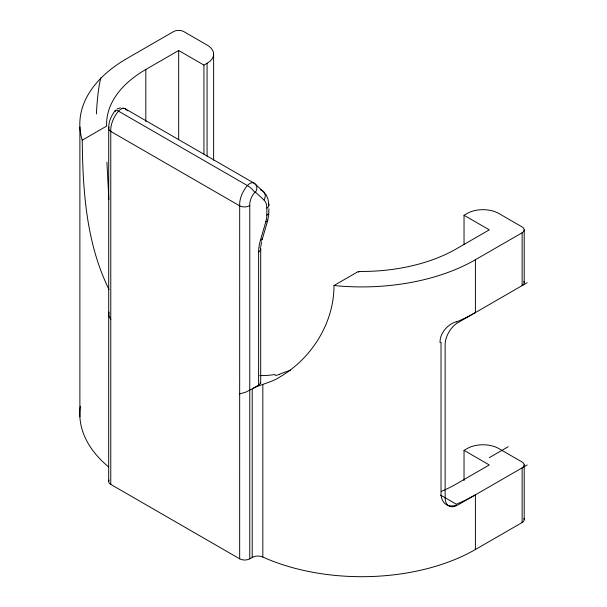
<?xml version="1.0" encoding="UTF-8"?>
<svg xmlns="http://www.w3.org/2000/svg" width="607" height="607" viewBox="0 0 607 607"><rect width="100%" height="100%" fill="white"/><g stroke="black" fill="none" stroke-linecap="round" stroke-linejoin="round"><path stroke-width="0.91" d="M523.879 518.37A7.14 4.128 0 0 1 522.126 522.536L475.395 549.517A160.718 92.788 0 0 1 262.839 557.036A8.035 4.636 0 0 0 252.208 557.416L249.765 558.819A7.14 4.128 0 0 1 239.666 558.819L110.77 484.401L110.778 131.423A19.864 11.472 -60 0 1 118.517 111.149A8.028 4.636 -60 0 1 125.543 108.964L254.439 183.382L262.884 191.159A26.845 15.501 -60 0 1 265.251 194.415M239.666 558.819L239.682 205.841A19.864 11.472 -60 0 1 247.413 185.567A8.028 4.636 -60 0 1 254.439 183.382A7.147 5.789 -47.5 0 1 255.494 192.176L263.939 199.953A19.69 11.366 -60 0 1 266.83 208.102L266.83 215.189A19.705 11.374 -60 0 1 265.813 221.805L260.38 240.448A34.03 19.652 -60 0 0 258.62 251.89L258.605 385.142L252.36 388.746C261.283 383.988 271.61 382.509 280.123 376.841C311.861 358.176 334.07 322.712 333.994 285.525L358.403 271.435A133.927 77.324 0 0 0 456.449 248.809L489.295 229.848L464.036 215.273L464.036 244.522M258.605 385.142L260.699 383.305L260.714 248.969M268.924 210.5L268.924 208.725M524.213 464.947L524.213 519.622M524.213 229.848L524.213 282.687M260.805 246.654L261.556 241.753M268.84 214.256L267.641 220.591M262.118 239.697L267.55 221.054M109.002 312.097L108.865 315.663L110.762 319.494M115.307 110.489C111.415 115.489 108.524 121.582 108.714 128.039L108.676 481.488M82.233 140.187L106.642 126.089A133.927 77.324 0 0 1 145.824 69.471L178.67 50.51L203.922 65.093L207.078 63.272A22.322 12.884 0 0 0 207.078 45.047L183.716 31.556A7.14 4.128 0 0 0 173.617 31.556L126.886 58.538A160.711 92.788 0 0 0 82.233 140.187C82.757 190.81 86.285 243.392 109.017 289.539M464.036 215.273L467.193 213.444A22.322 12.884 0 0 1 498.764 213.444L522.126 226.935A7.14 4.128 0 0 1 522.126 232.769L522.126 285.601A7.14 4.128 0 0 0 523.879 281.436M333.994 285.525A160.711 92.788 0 0 0 475.395 259.743L522.126 232.769M527.172 282.687L457.761 322.765A17.861 10.311 -60 0 0 445.128 344.632L445.128 497.732A17.861 10.311 -60 0 0 457.761 505.024L527.172 464.947M464.036 480.532L464.036 450.364L467.193 448.543A22.322 12.884 0 0 1 498.764 448.543L522.126 462.026A7.14 4.128 0 0 1 522.126 467.86L522.126 522.536M489.295 457.655L508.234 446.722M116.939 109.002L120.383 107.803M290.601 370.156L279.804 374.033M239.659 393.913L245.797 392.145L252.208 388.837L252.208 557.416M260.077 382.941L260.699 383.305M260.426 189.741L262.065 190.689M110.778 131.423L239.682 205.841A7.155 4.287 -2 0 0 249.765 205.576M464.036 450.364L489.295 464.947L456.449 483.908A133.927 77.324 0 0 1 441.418 491.382M440.765 495.213L456.381 504.227A160.703 92.78 0 0 0 475.395 494.842L475.395 549.517M127.493 110.755L125.543 108.964A7.147 5.789 -47.5 0 0 122.128 108.327M266.116 194.635L267.99 199.202L268.924 205.181M108.858 199.384L106.931 162.175M475.395 259.743L475.395 312.582A160.703 92.78 0 0 1 456.381 321.968M441.031 342.265L441.031 495.365M262.831 384.443L262.831 557.036M249.765 558.819L249.78 205.583A12.709 7.337 -60 0 1 254.712 192.419A0.895 0.516 -60 0 1 255.494 192.176M213.618 54.16L213.618 160.218M207.078 63.272L207.078 156.075M203.922 65.093L203.922 154.11M178.67 50.51L178.67 139.527M145.824 69.471L145.824 121.559M79.889 126.992L79.889 416.759M274.986 374.481A177.79 113.979 63.8 0 1 259.72 375.574M279.759 374.413A135.725 80.207 -69.2 0 1 275.161 375.467M96.399 113.926A136.431 18.248 86.2 0 1 100.823 77.871M108.714 467.003A160.718 92.788 0 0 1 80.367 406.235M254.712 192.419A7.147 1.859 41 0 0 247.413 185.567L118.517 111.149A7.147 1.859 41 0 0 115.391 111.498M262.012 238.703A7.14 2.269 16.3 0 1 260.38 240.448M267.444 220.06A7.14 2.269 16.3 0 1 265.813 221.805M268.59 203.929A7.14 4.128 0 0 1 266.83 208.102M268.59 211.016A7.14 4.128 0 0 1 266.83 215.189M262.884 191.159A7.147 5.789 -47.5 0 1 263.939 199.953M260.122 247.33A7.14 4.128 0 0 1 258.62 251.89M110.808 131.4A7.155 4.287 -2 0 1 109.025 127.075M110.77 484.401A7.14 4.128 0 0 1 109.07 480.122M358.76 271.45A136.416 111.354 2.2 0 1 358.714 272.368M440.067 342.636A18.043 12.83 -44.3 0 1 456.396 321.695M456.418 505.032A18.043 13.028 -57.7 0 1 441.168 495.304"/></g></svg>
